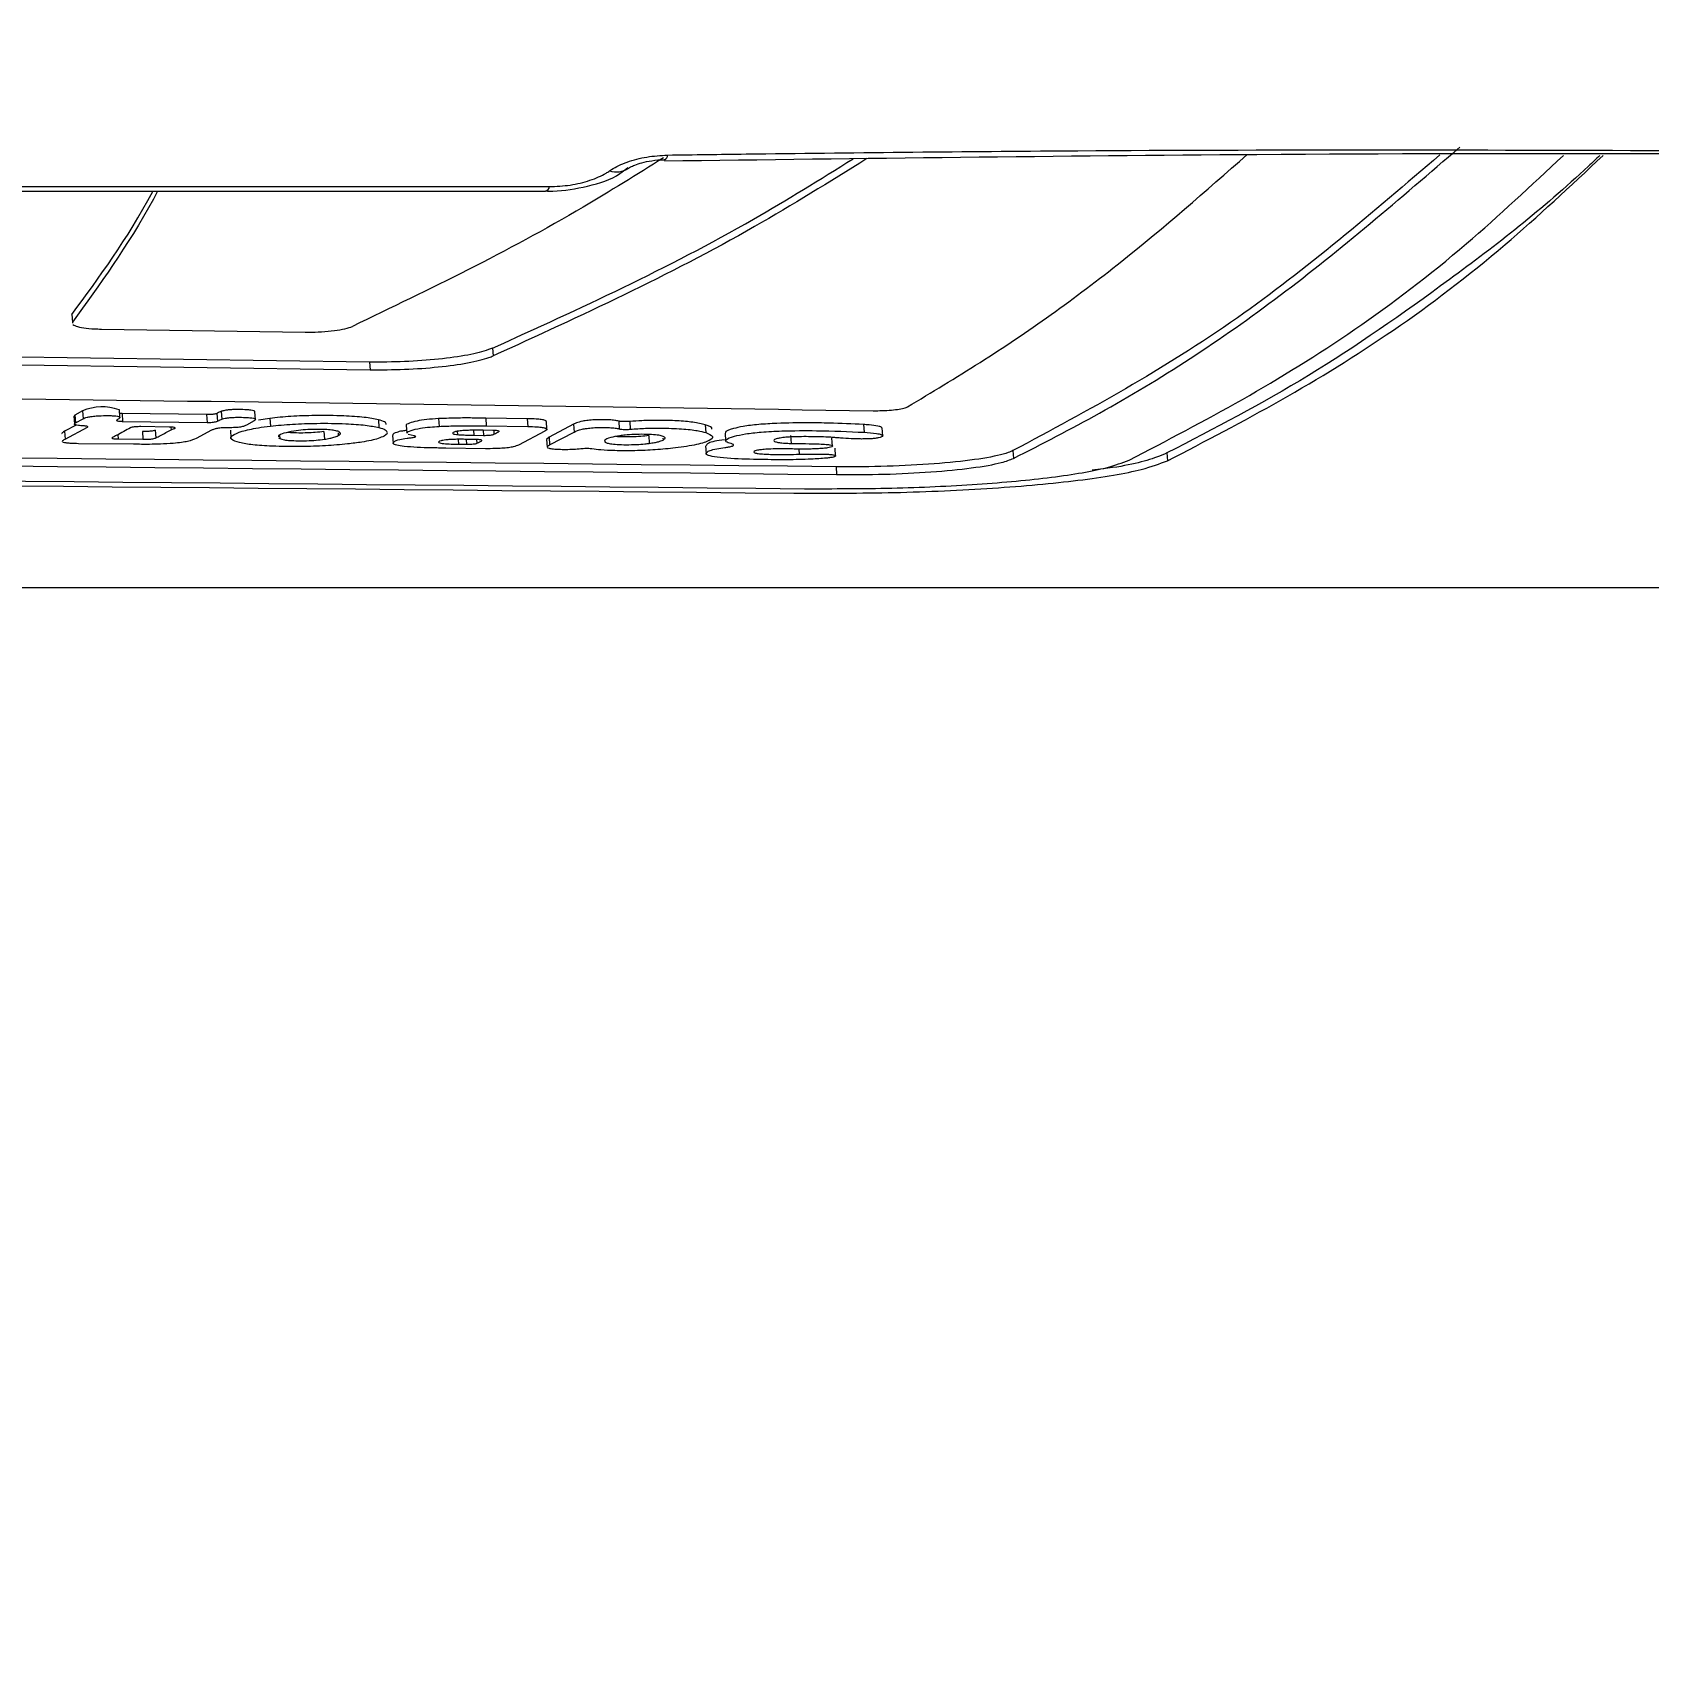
# Model space of a CAD drawing. Header units: millimetres. Extents: x -8327 to 9087, y -6583 to 5996.
# Drawn here: x 6011.93 to 6052.44, y -180.87 to -140.16 of the extents above; entities that cross this region are included whole.
import ezdxf

# ---------------------------------------------------------------- set-up
doc = ezdxf.new("R2010")
doc.units = ezdxf.units.MM
for name, color, linetype in [('DIKOM_ОБЪЕКТ', 7, 'Continuous'), ('DIKOM_РАЗМЕР_ЗОНА', 7, 'Continuous'), ('DIKOM_РАЗМЕР_ОБЪЕКТА', 7, 'Continuous')]:
    doc.layers.add(name, color=color, linetype=linetype)
doc.styles.add('style1', font='arial.ttf', dxfattribs={"width": 0.8})
doc.dimstyles.new('1-50', dxfattribs={"dimtxt": 300, "dimasz": 200, "dimexe": 100, "dimexo": 0, "dimgap": 100, "dimtad": 1, "dimtxsty": 'style1', "dimcen": 200, "dimclrd": 7, "dimclre": 7, "dimclrt": 7, "dimadec": 1, "dimazin": 2, "dimtfac": 1, "dimtmove": 0, "dimatfit": 2, "dimfxl": 0, "dimlwd": 25, "dimlwe": 18, "dimarcsym": 0})

# ---------------------------------------------------------------- blocks, each defined once
blk = doc.blocks.new('*D9')
at = {"layer": 'Defpoints', "color": 0, "transparency": 16777216}
for p in [(7087.366, 843.902), (-4957.594, 227.929), (7087.366, -4838.641)]:
    blk.add_point(p, dxfattribs=at)
at = {"layer": 'DIKOM_РАЗМЕР_ОБЪЕКТА', "color": 7, "lineweight": 18, "transparency": 16777216}
for p, q in [((7087.366, 843.902), (7087.366, -4938.641)), ((-4957.594, 227.929), (-4957.594, -4938.641))]:
    blk.add_line(p, q, dxfattribs=at)
at = {"layer": 'DIKOM_РАЗМЕР_ОБЪЕКТА', "color": 7, "lineweight": 25, "transparency": 16777216}
blk.add_line((-4757.594, -4838.641), (6887.366, -4838.641), dxfattribs=at)
at = {"layer": 'DIKOM_РАЗМЕР_ОБЪЕКТА', "color": 7, "transparency": 16777216}
for points in [[(-4757.594, -4805.308), (-4757.594, -4871.975), (-4957.594, -4838.641)], [(6887.366, -4805.308), (6887.366, -4871.975), (7087.366, -4838.641)]]:
    blk.add_solid(points, dxfattribs=at)
at = {"layer": 'DIKOM_РАЗМЕР_ОБЪЕКТА', "color": 7, "transparency": 16777216, "insert": (4098.945, -4585.469), "char_height": 300, "attachment_point": 5, "style": 'style1'}
blk.add_mtext('12040', dxfattribs=at)
blk = doc.blocks.new('*D12')
at = {"layer": 'Defpoints', "color": 0, "transparency": 16777216}
for p in [(-6501.585, 227.929), (9087.366, 227.928), (9087.366, -6483.303)]:
    blk.add_point(p, dxfattribs=at)
at = {"layer": 'DIKOM_РАЗМЕР_ЗОНА', "color": 7, "lineweight": 18, "transparency": 16777216}
for p, q in [((-6501.585, 227.929), (-6501.585, -6583.303)), ((9087.366, 227.928), (9087.366, -6583.303))]:
    blk.add_line(p, q, dxfattribs=at)
at = {"layer": 'DIKOM_РАЗМЕР_ЗОНА', "color": 7, "lineweight": 25, "transparency": 16777216}
blk.add_line((-6301.585, -6483.303), (8887.366, -6483.303), dxfattribs=at)
at = {"layer": 'DIKOM_РАЗМЕР_ЗОНА', "color": 7, "transparency": 16777216}
for points in [[(-6301.585, -6449.97), (-6301.585, -6516.637), (-6501.585, -6483.303)], [(8887.366, -6449.97), (8887.366, -6516.637), (9087.366, -6483.303)]]:
    blk.add_solid(points, dxfattribs=at)
at = {"layer": 'DIKOM_РАЗМЕР_ЗОНА', "color": 7, "transparency": 16777216, "insert": (2981.198, -6230.131), "char_height": 300, "attachment_point": 5, "style": 'style1'}
blk.add_mtext('15500', dxfattribs=at)

msp = doc.modelspace()

# ---------------------------------------------------------------- linework, layer by layer
at = {"layer": 'DIKOM_ОБЪЕКТ', "color": 7, "linetype": 'Continuous', "lineweight": 15}
for p, q in [((6027.777, -143.347), (6027.772, -143.348)), ((5959.752, -144.023), (6024.893, -144.023)), ((5959.603, -144.137), (6024.794, -144.137)), ((6012.919, -147.225), (6012.933, -147.419)), ((6012.933, -147.419), (6012.937, -147.446)), ((6013.66, -147.593), (6018.766, -147.67)), ((6023.467, -148.072), (6023.481, -148.266)), ((6020.381, -148.42), (6009.313, -148.266)), ((6009.327, -148.46), (6020.395, -148.614)), ((6020.381, -148.42), (6020.395, -148.614)), ((6012.971, -149.781), (6012.985, -149.976)), ((6012.999, -149.753), (6012.978, -149.781)), ((6013.19, -149.647), (6012.999, -149.753)), ((6012.999, -149.753), (6013.013, -149.947)), ((6013.19, -149.647), (6013.203, -149.841)), ((6014.126, -149.809), (6014.112, -149.614)), ((6016.296, -149.739), (6014.18, -149.713)), ((6014.18, -149.713), (6014.194, -149.907)), ((6016.296, -149.739), (6016.31, -149.934)), ((6016.554, -149.711), (6016.568, -149.905)), ((6016.665, -149.657), (6016.679, -149.851)), ((6017.523, -149.861), (6017.509, -149.666)), ((6024.336, -149.841), (6023.295, -149.826)), ((6023.295, -149.826), (6023.309, -150.021)), ((6013.03, -150.001), (6012.737, -150.157)), ((6012.737, -150.157), (6012.75, -150.352)), ((6012.75, -150.352), (6013.311, -150.052)), ((6013.013, -149.947), (6013.203, -149.841)), ((6013.31, -150.041), (6013.311, -150.052)), ((6014.194, -149.907), (6016.31, -149.934)), ((6015.357, -150.049), (6014.653, -150.04)), ((6014.688, -150.161), (6014.702, -150.355)), ((6015.013, -150.127), (6015.027, -150.322)), ((6015.404, -150.051), (6015.409, -150.118)), ((6015.484, -150.06), (6015.487, -150.089)), ((6016.423, -150.13), (6016.036, -150.336)), ((6016.896, -150.131), (6016.909, -150.326)), ((6017.49, -149.895), (6017.295, -150.002)), ((6017.883, -149.832), (6017.597, -149.876)), ((6017.883, -149.832), (6017.897, -150.026)), ((6019.237, -150.161), (6019.251, -150.356)), ((6019.595, -150.194), (6019.6, -150.264)), ((6020.606, -149.868), (6020.62, -150.063)), ((6020.832, -150.208), (6020.748, -150.277)), ((6021.304, -150.009), (6021.318, -150.205)), ((6022.112, -149.839), (6022.126, -150.034)), ((6022.58, -150.158), (6022.587, -150.24)), ((6022.992, -150.131), (6023.001, -150.255)), ((6023.476, -150.133), (6023.234, -150.13)), ((6023.234, -150.13), (6023.243, -150.258)), ((6023.309, -150.021), (6024.35, -150.035)), ((6023.495, -150.134), (6023.502, -150.231)), ((6023.622, -150.155), (6023.623, -150.166)), ((6024.781, -150.152), (6024.119, -150.5)), ((6024.336, -149.841), (6024.35, -150.035)), ((6024.829, -150.105), (6024.815, -149.91)), ((6025.499, -149.979), (6024.883, -150.302)), ((6024.897, -150.497), (6025.514, -150.174)), ((6025.499, -149.979), (6025.514, -150.174)), ((6026.629, -149.901), (6026.643, -150.096)), ((6026.906, -149.91), (6026.92, -150.104)), ((6028.799, -149.994), (6028.813, -150.188)), ((6029.296, -150.204), (6029.31, -150.399)), ((6032.764, -149.986), (6032.778, -150.181)), ((6033.247, -150.267), (6033.233, -150.071)), ((6014.466, -150.482), (6013.09, -150.467)), ((6014.07, -150.242), (6014.078, -150.348)), ((6014.078, -150.348), (6014.702, -150.355)), ((6018.097, -150.32), (6018.135, -150.341)), ((6018.13, -150.265), (6018.135, -150.341)), ((6020.959, -150.26), (6020.973, -150.455)), ((6021.501, -150.272), (6021.355, -150.236)), ((6023.291, -150.592), (6022.299, -150.579)), ((6022.603, -150.358), (6022.612, -150.48)), ((6022.612, -150.48), (6022.814, -150.482)), ((6023.046, -150.361), (6022.804, -150.358)), ((6022.805, -150.358), (6022.814, -150.482)), ((6023.001, -150.255), (6023.243, -150.258)), ((6023.065, -150.362), (6023.072, -150.456)), ((6023.192, -150.383), (6023.193, -150.393)), ((6024.819, -150.36), (6024.833, -150.555)), ((6024.883, -150.302), (6024.821, -150.36)), ((6024.883, -150.302), (6024.897, -150.497)), ((6027.382, -150.265), (6027.396, -150.46)), ((6027.738, -150.328), (6027.742, -150.375)), ((6028.806, -150.522), (6028.819, -150.717)), ((6030.936, -150.265), (6030.95, -150.46)), ((6031.144, -150.601), (6031.154, -150.732)), ((6031.988, -150.525), (6031.974, -150.33)), ((6032.067, -150.77), (6032.053, -150.576)), ((6036.513, -150.641), (6036.528, -150.836)), ((6032.077, -151.045), (6032.091, -151.24)), ((6040.372, -150.7), (6040.386, -150.895)), ((5854.994, -154.072), (6093.039, -154.072))]:
    msp.add_line(p, q, dxfattribs=at)
for centre, radius, start, end in [((6027.72, -143.224), 0.136, 294.7863, 356.8768), ((6026.569, -143.105), 0.55, 251.9554, 304.3211), ((6024.756, -144.005), 0.138, 286.1758, 352.5236), ((6013.686, -150.787), 1.244, 70.4127, 113.5398)]:
    msp.add_arc(centre, radius, start, end, dxfattribs=at)
for points, knots in [([(6027.749, -143.3), (6027.08, -143.72), (6024.493, -145.344), (6021.885, -146.597), (6019.952, -147.526)], [0, 0, 0, 0, 0.258663, 1, 1, 1, 1]), ([(6026.399, -143.628), (6026.416, -143.616), (6026.538, -143.532), (6026.833, -143.395), (6027.33, -143.263), (6027.68, -143.242), (6027.855, -143.231)], [0, 0, 0, 0, 0.052399, 0.364938, 0.68279, 1, 1, 1, 1]), ([(6027.776, -143.377), (6032.724, -143.313), (6044.166, -143.163), (6056.987, -143.18), (6064.863, -143.322), (6066.224, -143.346)], [0, 0, 0, 0, 0.386554, 0.893941, 1, 1, 1, 1]), ([(6027.855, -143.231), (6028.511, -143.222), (6031.789, -143.177), (6044.592, -143.042), (6056.761, -143.133), (6066.302, -143.205)], [0, 0, 0, 0, 0.05123, 0.256133, 1, 1, 1, 1]), ([(6033.865, -149.544), (6034.473, -149.18), (6036.27, -148.102), (6039.118, -146.084), (6041.338, -144.136), (6042.386, -143.216)], [0, 0, 0, 0, 0.212515, 0.628394, 1, 1, 1, 1]), ([(6047.213, -143.229), (6045.527, -144.672), (6041.988, -147.702), (6038.394, -149.631), (6036.513, -150.641)], [0, 0, 0, 0, 0.476548, 1, 1, 1, 1]), ([(6036.528, -150.836), (6037.246, -150.468), (6039.482, -149.322), (6043.222, -146.897), (6046.213, -144.322), (6047.71, -143.034)], [0, 0, 0, 0, 0.191108, 0.595153, 1, 1, 1, 1]), ([(6039.421, -150.88), (6040.369, -150.387), (6043.203, -148.913), (6046.846, -146.492), (6049.501, -143.997), (6050.309, -143.239)], [0, 0, 0, 0, 0.259048, 0.77463, 1, 1, 1, 1]), ([(6051.221, -143.242), (6051.128, -143.33), (6049.88, -144.522), (6047.45, -146.396), (6043.927, -148.86), (6041.557, -150.087), (6040.372, -150.7)], [0, 0, 0, 0, 0.0260965, 0.3496983, 0.6748521, 1, 1, 1, 1]), ([(6040.386, -150.895), (6041.334, -150.403), (6044.168, -148.933), (6047.82, -146.509), (6050.486, -144.009), (6051.303, -143.242)], [0, 0, 0, 0, 0.258334, 0.772589, 1, 1, 1, 1]), ([(6023.467, -148.072), (6025.653, -147.078), (6028.677, -145.702), (6031.675, -143.841), (6032.507, -143.325)], [0, 0, 0, 0, 0.722748, 1, 1, 1, 1]), ([(6032.847, -143.321), (6031.911, -143.904), (6028.804, -145.836), (6025.67, -147.267), (6023.481, -148.266)], [0, 0, 0, 0, 0.301291, 1, 1, 1, 1]), ([(6024.796, -144.131), (6024.857, -144.133), (6025.206, -144.141), (6025.872, -144.021), (6026.522, -143.822), (6026.793, -143.596), (6026.857, -143.543)], [0, 0, 0, 0, 0.081687, 0.470222, 0.875862, 1, 1, 1, 1]), ([(6024.893, -144.023), (6025.067, -144.015), (6025.416, -143.999), (6025.919, -143.875), (6026.236, -143.737), (6026.37, -143.647), (6026.399, -143.628)], [0, 0, 0, 0, 0.307739, 0.615909, 0.919106, 1, 1, 1, 1]), ([(6026.878, -143.56), (6026.891, -143.551), (6026.918, -143.533), (6027.037, -143.477), (6027.215, -143.419), (6027.466, -143.367), (6027.665, -143.347), (6027.765, -143.348), (6027.772, -143.348)], [0, 0, 0, 0, 0.148234, 0.301648, 0.497589, 0.722167, 0.982383, 1, 1, 1, 1]), ([(6012.919, -147.225), (6013.609, -146.294), (6014.3, -145.362), (6014.95, -144.14), (6014.951, -144.137)], [0, 0, 0, 0, 0.998042, 1, 1, 1, 1]), ([(6015.071, -144.137), (6015.035, -144.203), (6014.336, -145.494), (6013.616, -146.481), (6012.933, -147.419)], [0, 0, 0, 0, 0.050623, 1, 1, 1, 1]), ([(6012.943, -147.48), (6012.976, -147.498), (6013.043, -147.535), (6013.271, -147.574), (6013.494, -147.59), (6013.63, -147.593), (6013.66, -147.593)], [0, 0, 0, 0, 0.306107, 0.611795, 0.916203, 1, 1, 1, 1]), ([(6018.766, -147.67), (6018.877, -147.67), (6019.099, -147.669), (6019.433, -147.643), (6019.719, -147.6), (6019.88, -147.557), (6019.939, -147.532), (6019.952, -147.526)], [0, 0, 0, 0, 0.233388, 0.466473, 0.700192, 0.934759, 1, 1, 1, 1]), ([(6023.467, -148.072), (6023.327, -148.121), (6023.047, -148.218), (6022.33, -148.331), (6021.489, -148.405), (6020.812, -148.425), (6020.455, -148.421), (6020.381, -148.42)], [0, 0, 0, 0, 0.234846, 0.470028, 0.70505, 0.93893, 1, 1, 1, 1]), ([(6020.395, -148.614), (6020.684, -148.614), (6021.262, -148.613), (6022.129, -148.549), (6022.872, -148.446), (6023.293, -148.343), (6023.447, -148.28), (6023.481, -148.266)], [0, 0, 0, 0, 0.233005, 0.465901, 0.699512, 0.934172, 1, 1, 1, 1]), ([(5881.483, -149.618), (5894.095, -149.439), (5919.317, -149.079), (5957.187, -148.931), (5995.082, -149.09), (6020.363, -149.457), (6033.004, -149.64)], [0, 0, 0, 0, 0.249963, 0.499928, 0.749964, 1, 1, 1, 1]), ([(6013.203, -149.841), (6013.23, -149.829), (6013.272, -149.809), (6013.392, -149.785), (6013.52, -149.771), (6013.689, -149.763), (6013.847, -149.762), (6013.987, -149.767), (6014.067, -149.776), (6014.118, -149.792), (6014.129, -149.807), (6014.124, -149.817), (6014.123, -149.82)], [0, 0, 0, 0, 0.172889, 0.275136, 0.378203, 0.469796, 0.626786, 0.704594, 0.783142, 0.852699, 0.961709, 1, 1, 1, 1]), ([(6014.123, -149.82), (6014.12, -149.824), (6014.111, -149.834), (6014.082, -149.852), (6014.058, -149.867), (6014.046, -149.874)], [0, 0, 0, 0, 0.200427, 0.599824, 1, 1, 1, 1]), ([(6014.18, -149.713), (6014.171, -149.712), (6014.148, -149.712), (6014.129, -149.711), (6014.119, -149.71)], [0, 0, 0, 0, 0.420589, 1, 1, 1, 1]), ([(6016.554, -149.711), (6016.546, -149.714), (6016.528, -149.721), (6016.482, -149.729), (6016.427, -149.735), (6016.366, -149.739), (6016.319, -149.739), (6016.296, -149.739)], [0, 0, 0, 0, 0.217526, 0.435834, 0.574265, 0.788175, 1, 1, 1, 1]), ([(6016.665, -149.657), (6016.656, -149.66), (6016.629, -149.671), (6016.595, -149.689), (6016.568, -149.704), (6016.554, -149.711)], [0, 0, 0, 0, 0.2086045, 0.6040773, 1, 1, 1, 1]), ([(6017.507, -149.666), (6017.508, -149.665), (6017.515, -149.657), (6017.488, -149.643), (6017.418, -149.626), (6017.284, -149.614), (6017.135, -149.61), (6016.981, -149.611), (6016.867, -149.618), (6016.762, -149.631), (6016.702, -149.645), (6016.672, -149.655), (6016.665, -149.657)], [0, 0, 0, 0, 0.01278, 0.134351, 0.256661, 0.365756, 0.551915, 0.64929, 0.748036, 0.83401, 0.963099, 1, 1, 1, 1]), ([(6016.679, -149.851), (6016.712, -149.842), (6016.764, -149.827), (6016.881, -149.812), (6016.995, -149.805), (6017.149, -149.804), (6017.305, -149.809), (6017.438, -149.822), (6017.511, -149.839), (6017.534, -149.865), (6017.506, -149.884), (6017.49, -149.895)], [0, 0, 0, 0, 0.139869, 0.21364, 0.287992, 0.378895, 0.533522, 0.632719, 0.732383, 0.844277, 1, 1, 1, 1]), ([(6020.606, -149.868), (6020.497, -149.846), (6020.279, -149.802), (6019.707, -149.764), (6019.065, -149.756), (6018.405, -149.779), (6018.055, -149.814), (6017.883, -149.832)], [0, 0, 0, 0, 0.194068, 0.388725, 0.627023, 0.817337, 1, 1, 1, 1]), ([(6023.295, -149.826), (6023.167, -149.825), (6022.912, -149.822), (6022.515, -149.823), (6022.248, -149.834), (6022.112, -149.839)], [0, 0, 0, 0, 0.329345, 0.659522, 1, 1, 1, 1]), ([(6033.004, -149.64), (6033.082, -149.64), (6033.237, -149.64), (6033.47, -149.625), (6033.67, -149.601), (6033.805, -149.572), (6033.848, -149.552), (6033.865, -149.544)], [0, 0, 0, 0, 0.212867, 0.42608, 0.640314, 0.855686, 1, 1, 1, 1]), ([(6012.737, -150.157), (6012.722, -150.166), (6012.693, -150.183), (6012.665, -150.203), (6012.672, -150.214), (6012.674, -150.217)], [0, 0, 0, 0, 0.42913, 0.853579, 1, 1, 1, 1]), ([(6013.207, -150.02), (6013.164, -150.018), (6013.088, -150.013), (6013.013, -149.999), (6012.977, -149.98), (6012.988, -149.962), (6013.008, -149.95), (6013.013, -149.947)], [0, 0, 0, 0, 0.233955, 0.423251, 0.612348, 0.898587, 1, 1, 1, 1]), ([(6013.311, -150.052), (6013.312, -150.052), (6013.318, -150.048), (6013.322, -150.041), (6013.302, -150.031), (6013.263, -150.024), (6013.225, -150.022), (6013.207, -150.02)], [0, 0, 0, 0, 0.021173, 0.272712, 0.52411, 0.774114, 1, 1, 1, 1]), ([(6014.394, -150.068), (6014.278, -150.131), (6014.123, -150.215), (6013.969, -150.296), (6013.931, -150.316)], [0, 0, 0, 0, 0.752649, 1, 1, 1, 1]), ([(6014.046, -149.874), (6014.045, -149.875), (6014.038, -149.879), (6014.039, -149.888), (6014.064, -149.897), (6014.11, -149.903), (6014.157, -149.906), (6014.187, -149.907), (6014.194, -149.907)], [0, 0, 0, 0, 0.06352, 0.28224, 0.500613, 0.717722, 0.932421, 1, 1, 1, 1]), ([(6014.653, -150.04), (6014.629, -150.04), (6014.583, -150.04), (6014.513, -150.045), (6014.453, -150.052), (6014.412, -150.06), (6014.399, -150.066), (6014.394, -150.068)], [0, 0, 0, 0, 0.2121543, 0.4249801, 0.638691, 0.8545046, 1, 1, 1, 1]), ([(6015.013, -150.127), (6014.998, -150.133), (6014.976, -150.143), (6014.91, -150.153), (6014.843, -150.159), (6014.765, -150.161), (6014.713, -150.161), (6014.688, -150.161)], [0, 0, 0, 0, 0.311293, 0.468158, 0.62525, 0.818625, 1, 1, 1, 1]), ([(6015.027, -150.322), (6015.064, -150.302), (6015.192, -150.235), (6015.319, -150.166), (6015.409, -150.118)], [0, 0, 0, 0, 0.29307, 1, 1, 1, 1]), ([(6015.487, -150.089), (6015.487, -150.088), (6015.495, -150.085), (6015.514, -150.078), (6015.511, -150.068), (6015.485, -150.059), (6015.439, -150.052), (6015.392, -150.05), (6015.363, -150.049), (6015.357, -150.049)], [0, 0, 0, 0, 0.003745, 0.19367, 0.383675, 0.573525, 0.761726, 0.948175, 1, 1, 1, 1]), ([(6015.409, -150.118), (6015.414, -150.115), (6015.424, -150.11), (6015.449, -150.1), (6015.472, -150.093), (6015.487, -150.089)], [0, 0, 0, 0, 0.2578729, 0.5160778, 1, 1, 1, 1]), ([(6016.31, -149.934), (6016.329, -149.934), (6016.372, -149.934), (6016.438, -149.93), (6016.5, -149.923), (6016.546, -149.914), (6016.561, -149.908), (6016.568, -149.905)], [0, 0, 0, 0, 0.177286, 0.391539, 0.605696, 0.821876, 1, 1, 1, 1]), ([(6016.702, -150.07), (6016.678, -150.072), (6016.629, -150.075), (6016.553, -150.086), (6016.477, -150.104), (6016.443, -150.121), (6016.423, -150.13)], [0, 0, 0, 0, 0.1535, 0.307097, 0.585245, 1, 1, 1, 1]), ([(6016.568, -149.905), (6016.582, -149.898), (6016.606, -149.885), (6016.641, -149.867), (6016.666, -149.856), (6016.679, -149.851)], [0, 0, 0, 0, 0.414797, 0.707059, 1, 1, 1, 1]), ([(6017.013, -150.064), (6016.987, -150.065), (6016.934, -150.066), (6016.83, -150.068), (6016.753, -150.069), (6016.702, -150.07)], [0, 0, 0, 0, 0.255458, 0.509555, 1, 1, 1, 1]), ([(6017.124, -150.441), (6017.041, -150.414), (6016.874, -150.359), (6016.927, -150.258), (6017.147, -150.158), (6017.505, -150.077), (6017.793, -150.039), (6017.897, -150.026)], [0, 0, 0, 0, 0.215984, 0.43164, 0.666676, 0.880607, 1, 1, 1, 1]), ([(6017.295, -150.002), (6017.279, -150.011), (6017.245, -150.027), (6017.175, -150.046), (6017.09, -150.059), (6017.039, -150.063), (6017.013, -150.064)], [0, 0, 0, 0, 0.338885, 0.679847, 0.84423, 1, 1, 1, 1]), ([(6017.897, -150.026), (6018.078, -150.008), (6018.441, -149.972), (6019.115, -149.951), (6019.752, -149.96), (6020.306, -149.998), (6020.516, -150.042), (6020.62, -150.063)], [0, 0, 0, 0, 0.192154, 0.384624, 0.623398, 0.813337, 1, 1, 1, 1]), ([(6018.488, -150.15), (6018.397, -150.168), (6018.215, -150.204), (6018.093, -150.256), (6018.098, -150.287), (6018.1, -150.298)], [0, 0, 0, 0, 0.392351, 0.782203, 1, 1, 1, 1]), ([(6019.237, -150.161), (6019.169, -150.17), (6019.045, -150.186), (6018.819, -150.199), (6018.603, -150.2), (6018.426, -150.197), (6018.35, -150.188), (6018.328, -150.185)], [0, 0, 0, 0, 0.254908, 0.464349, 0.673558, 0.903624, 1, 1, 1, 1]), ([(6019.611, -150.165), (6019.58, -150.154), (6019.525, -150.135), (6019.362, -150.116), (6019.169, -150.108), (6018.948, -150.108), (6018.699, -150.121), (6018.562, -150.14), (6018.488, -150.15)], [0, 0, 0, 0, 0.185322, 0.331589, 0.4775, 0.633519, 0.801263, 1, 1, 1, 1]), ([(6019.6, -150.264), (6019.615, -150.255), (6019.646, -150.236), (6019.665, -150.202), (6019.632, -150.179), (6019.611, -150.165)], [0, 0, 0, 0, 0.2730259, 0.5462882, 1, 1, 1, 1]), ([(6020.797, -149.989), (6020.797, -149.966), (6020.797, -149.923), (6020.668, -149.886), (6020.606, -149.868)], [0, 0, 0, 0, 0.5202884, 1, 1, 1, 1]), ([(6020.62, -150.063), (6020.681, -150.08), (6020.81, -150.117), (6020.814, -150.161), (6020.817, -150.184)], [0, 0, 0, 0, 0.473573, 1, 1, 1, 1]), ([(6021.313, -150.136), (6021.276, -150.14), (6021.166, -150.153), (6021.03, -150.19), (6020.953, -150.228), (6020.968, -150.253), (6020.972, -150.259)], [0, 0, 0, 0, 0.14126, 0.417289, 0.854731, 1, 1, 1, 1]), ([(6022.112, -149.839), (6022.01, -149.846), (6021.806, -149.86), (6021.542, -149.9), (6021.381, -149.951), (6021.281, -149.991), (6021.305, -150.009), (6021.305, -150.009)], [0, 0, 0, 0, 0.2211235, 0.4431894, 0.7125429, 0.9942041, 1, 1, 1, 1]), ([(6021.331, -150.203), (6021.327, -150.199), (6021.305, -150.178), (6021.423, -150.134), (6021.611, -150.083), (6021.879, -150.05), (6022.051, -150.039), (6022.126, -150.034)], [0, 0, 0, 0, 0.0606325, 0.3344611, 0.628005, 0.8377496, 1, 1, 1, 1]), ([(6022.126, -150.034), (6022.259, -150.028), (6022.523, -150.018), (6022.921, -150.016), (6023.179, -150.019), (6023.309, -150.021)], [0, 0, 0, 0, 0.332806, 0.664321, 1, 1, 1, 1]), ([(6023.234, -150.13), (6023.122, -150.129), (6022.964, -150.128), (6022.752, -150.137), (6022.622, -150.148), (6022.526, -150.166), (6022.475, -150.187), (6022.458, -150.208), (6022.49, -150.226), (6022.541, -150.235), (6022.578, -150.239), (6022.587, -150.24)], [0, 0, 0, 0, 0.252713, 0.360551, 0.469558, 0.564576, 0.679226, 0.80238, 0.887598, 0.97311, 1, 1, 1, 1]), ([(6023.243, -150.258), (6023.266, -150.258), (6023.313, -150.258), (6023.383, -150.254), (6023.443, -150.247), (6023.484, -150.239), (6023.497, -150.233), (6023.502, -150.231)], [0, 0, 0, 0, 0.211984, 0.424689, 0.638154, 0.853981, 1, 1, 1, 1]), ([(6023.628, -150.158), (6023.629, -150.157), (6023.631, -150.153), (6023.613, -150.146), (6023.573, -150.138), (6023.523, -150.134), (6023.488, -150.134), (6023.476, -150.133)], [0, 0, 0, 0, 0.068799, 0.332425, 0.594693, 0.855151, 1, 1, 1, 1]), ([(6023.502, -150.231), (6023.515, -150.224), (6023.555, -150.202), (6023.596, -150.181), (6023.623, -150.166)], [0, 0, 0, 0, 0.3252794, 1, 1, 1, 1]), ([(6024.813, -149.91), (6024.813, -149.91), (6024.823, -149.9), (6024.789, -149.881), (6024.702, -149.86), (6024.543, -149.846), (6024.413, -149.842), (6024.336, -149.841)], [0, 0, 0, 0, 0.017678, 0.254557, 0.493295, 0.700563, 1, 1, 1, 1]), ([(6024.35, -150.035), (6024.43, -150.037), (6024.566, -150.04), (6024.722, -150.056), (6024.812, -150.078), (6024.844, -150.111), (6024.805, -150.136), (6024.781, -150.152)], [0, 0, 0, 0, 0.222353, 0.37671, 0.531726, 0.717998, 1, 1, 1, 1]), ([(6026.629, -149.901), (6026.6, -149.894), (6026.543, -149.88), (6026.383, -149.868), (6026.202, -149.864), (6026.017, -149.869), (6025.853, -149.882), (6025.691, -149.908), (6025.575, -149.942), (6025.522, -149.968), (6025.499, -149.979)], [0, 0, 0, 0, 0.109893, 0.220007, 0.350391, 0.451442, 0.552972, 0.665863, 0.854153, 1, 1, 1, 1]), ([(6025.514, -150.174), (6025.565, -150.15), (6025.635, -150.117), (6025.828, -150.082), (6025.982, -150.066), (6026.167, -150.059), (6026.347, -150.061), (6026.513, -150.07), (6026.601, -150.084), (6026.634, -150.093), (6026.643, -150.096)], [0, 0, 0, 0, 0.30619, 0.413678, 0.522313, 0.617339, 0.748669, 0.855615, 0.962685, 1, 1, 1, 1]), ([(6026.906, -149.91), (6026.902, -149.91), (6026.876, -149.912), (6026.824, -149.915), (6026.753, -149.915), (6026.69, -149.912), (6026.65, -149.906), (6026.634, -149.902), (6026.629, -149.901)], [0, 0, 0, 0, 0.042251, 0.257871, 0.471073, 0.685341, 0.898642, 1, 1, 1, 1]), ([(6026.643, -150.096), (6026.655, -150.098), (6026.678, -150.104), (6026.736, -150.108), (6026.804, -150.11), (6026.868, -150.108), (6026.905, -150.105), (6026.92, -150.104)], [0, 0, 0, 0, 0.213719, 0.42792, 0.641765, 0.85538, 1, 1, 1, 1]), ([(6027.742, -150.283), (6027.71, -150.274), (6027.648, -150.255), (6027.469, -150.238), (6027.252, -150.231), (6027.018, -150.233), (6026.806, -150.248), (6026.701, -150.262), (6026.658, -150.267)], [0, 0, 0, 0, 0.177509, 0.356525, 0.512029, 0.700427, 0.876496, 1, 1, 1, 1]), ([(6028.799, -149.994), (6028.707, -149.97), (6028.537, -149.928), (6028.101, -149.891), (6027.654, -149.88), (6027.236, -149.885), (6027.006, -149.902), (6026.906, -149.91)], [0, 0, 0, 0, 0.257343, 0.472775, 0.687531, 0.864777, 1, 1, 1, 1]), ([(6026.92, -150.104), (6027.045, -150.095), (6027.295, -150.078), (6027.748, -150.075), (6028.216, -150.091), (6028.604, -150.133), (6028.749, -150.171), (6028.813, -150.188)], [0, 0, 0, 0, 0.168237, 0.335759, 0.57572, 0.811373, 1, 1, 1, 1]), ([(6028.813, -150.188), (6028.885, -150.219), (6029.03, -150.282), (6028.923, -150.389), (6028.632, -150.493), (6028.241, -150.548), (6028.05, -150.574)], [0, 0, 0, 0, 0.24285, 0.485419, 0.749309, 1, 1, 1, 1]), ([(6028.958, -150.102), (6028.96, -150.099), (6029.001, -150.061), (6028.897, -150.026), (6028.799, -149.994)], [0, 0, 0, 0, 0.058859, 1, 1, 1, 1]), ([(6032.764, -149.986), (6032.483, -149.972), (6032.042, -149.951), (6031.304, -149.943), (6030.698, -149.949), (6030.127, -149.983), (6029.741, -150.03), (6029.45, -150.099), (6029.283, -150.16), (6029.307, -150.197), (6029.311, -150.203)], [0, 0, 0, 0, 0.210449, 0.330311, 0.506174, 0.611951, 0.718595, 0.813546, 0.969091, 1, 1, 1, 1]), ([(6029.445, -150.466), (6029.396, -150.452), (6029.297, -150.422), (6029.315, -150.357), (6029.478, -150.287), (6029.789, -150.219), (6030.21, -150.171), (6030.833, -150.14), (6031.738, -150.135), (6032.39, -150.164), (6032.778, -150.181)], [0, 0, 0, 0, 0.074735, 0.149325, 0.278797, 0.371839, 0.465354, 0.570281, 0.74467, 1, 1, 1, 1]), ([(6032.778, -150.181), (6032.889, -150.19), (6033.063, -150.204), (6033.219, -150.236), (6033.26, -150.267), (6033.225, -150.296), (6033.159, -150.318), (6033.066, -150.334), (6032.948, -150.345), (6032.817, -150.349), (6032.672, -150.35), (6032.477, -150.346), (6032.342, -150.337), (6032.255, -150.331)], [0, 0, 0, 0, 0.184082, 0.287821, 0.392351, 0.484959, 0.557928, 0.611425, 0.665259, 0.730054, 0.785466, 0.860675, 1, 1, 1, 1]), ([(6033.223, -150.072), (6033.223, -150.065), (6033.222, -150.048), (6033.114, -150.021), (6032.949, -150), (6032.812, -149.99), (6032.764, -149.986)], [0, 0, 0, 0, 0.178195, 0.41952, 0.796498, 1, 1, 1, 1]), ([(6032.077, -151.045), (6006.045, -150.769), (5953.976, -150.216), (5901.986, -150.76), (5875.988, -151.032)], [0, 0, 0, 0, 0.499952, 1, 1, 1, 1]), ([(6012.688, -150.411), (6012.686, -150.409), (6012.679, -150.398), (6012.707, -150.378), (6012.736, -150.361), (6012.75, -150.352)], [0, 0, 0, 0, 0.1435953, 0.5691209, 1, 1, 1, 1]), ([(6013.09, -150.467), (6013.017, -150.465), (6012.898, -150.463), (6012.767, -150.45), (6012.714, -150.438), (6012.699, -150.43), (6012.696, -150.428)], [0, 0, 0, 0, 0.4066, 0.665599, 0.926444, 1, 1, 1, 1]), ([(6013.931, -150.316), (6013.929, -150.317), (6013.924, -150.32), (6013.925, -150.323), (6013.926, -150.324)], [0, 0, 0, 0, 0.3996468, 1, 1, 1, 1]), ([(6013.927, -150.329), (6013.933, -150.332), (6013.946, -150.338), (6013.994, -150.345), (6014.041, -150.347), (6014.071, -150.348), (6014.078, -150.348)], [0, 0, 0, 0, 0.30422, 0.606933, 0.907865, 1, 1, 1, 1]), ([(6015.464, -150.459), (6015.357, -150.466), (6015.162, -150.479), (6014.82, -150.485), (6014.599, -150.483), (6014.466, -150.482)], [0, 0, 0, 0, 0.328018, 0.596267, 1, 1, 1, 1]), ([(6014.702, -150.355), (6014.746, -150.356), (6014.812, -150.356), (6014.9, -150.35), (6014.96, -150.343), (6015.003, -150.333), (6015.019, -150.325), (6015.027, -150.322)], [0, 0, 0, 0, 0.310345, 0.466802, 0.624369, 0.817205, 1, 1, 1, 1]), ([(6016.036, -150.336), (6015.978, -150.361), (6015.894, -150.397), (6015.673, -150.438), (6015.535, -150.452), (6015.464, -150.459)], [0, 0, 0, 0, 0.534402, 0.75883, 1, 1, 1, 1]), ([(6019.833, -150.474), (6019.653, -150.491), (6019.292, -150.525), (6018.618, -150.544), (6017.983, -150.536), (6017.431, -150.501), (6017.225, -150.461), (6017.124, -150.441)], [0, 0, 0, 0, 0.192299, 0.38495, 0.628392, 0.816636, 1, 1, 1, 1]), ([(6018.135, -150.341), (6018.167, -150.352), (6018.225, -150.37), (6018.39, -150.388), (6018.586, -150.395), (6018.811, -150.394), (6019.053, -150.381), (6019.184, -150.364), (6019.251, -150.356)], [0, 0, 0, 0, 0.18518, 0.334223, 0.483238, 0.644383, 0.818686, 1, 1, 1, 1]), ([(6019.251, -150.356), (6019.297, -150.348), (6019.389, -150.333), (6019.514, -150.302), (6019.567, -150.279), (6019.6, -150.264)], [0, 0, 0, 0, 0.27878, 0.554163, 1, 1, 1, 1]), ([(6020.748, -150.277), (6020.703, -150.297), (6020.584, -150.351), (6020.272, -150.421), (6019.955, -150.459), (6019.833, -150.474)], [0, 0, 0, 0, 0.272372, 0.718502, 1, 1, 1, 1]), ([(6021.252, -150.537), (6021.184, -150.528), (6021.05, -150.51), (6020.958, -150.468), (6020.983, -150.416), (6021.092, -150.365), (6021.281, -150.333), (6021.392, -150.321), (6021.428, -150.317)], [0, 0, 0, 0, 0.16706, 0.334334, 0.553943, 0.786377, 0.930617, 1, 1, 1, 1]), ([(6022.299, -150.579), (6022.175, -150.577), (6021.929, -150.573), (6021.564, -150.562), (6021.357, -150.545), (6021.252, -150.537)], [0, 0, 0, 0, 0.330594, 0.659755, 1, 1, 1, 1]), ([(6021.428, -150.317), (6021.444, -150.315), (6021.48, -150.311), (6021.52, -150.303), (6021.543, -150.293), (6021.541, -150.283), (6021.522, -150.276), (6021.505, -150.273), (6021.501, -150.272)], [0, 0, 0, 0, 0.15332, 0.351623, 0.550201, 0.749209, 0.947593, 1, 1, 1, 1]), ([(6022.395, -150.363), (6022.361, -150.365), (6022.293, -150.371), (6022.223, -150.382), (6022.154, -150.399), (6022.112, -150.419), (6022.114, -150.44), (6022.163, -150.455), (6022.266, -150.468), (6022.42, -150.476), (6022.55, -150.478), (6022.612, -150.48)], [0, 0, 0, 0, 0.08385, 0.167796, 0.2286, 0.395184, 0.493575, 0.592614, 0.683175, 0.847024, 1, 1, 1, 1]), ([(6022.804, -150.358), (6022.759, -150.358), (6022.671, -150.357), (6022.533, -150.357), (6022.442, -150.361), (6022.395, -150.363)], [0, 0, 0, 0, 0.3345176, 0.6616921, 1, 1, 1, 1]), ([(6022.587, -150.24), (6022.631, -150.243), (6022.716, -150.248), (6022.859, -150.252), (6022.954, -150.254), (6023.001, -150.255)], [0, 0, 0, 0, 0.348068, 0.673007, 1, 1, 1, 1]), ([(6022.814, -150.482), (6022.837, -150.482), (6022.883, -150.482), (6022.953, -150.478), (6023.013, -150.471), (6023.054, -150.464), (6023.067, -150.458), (6023.072, -150.456)], [0, 0, 0, 0, 0.212045, 0.424791, 0.63826, 0.854051, 1, 1, 1, 1]), ([(6023.193, -150.393), (6023.194, -150.393), (6023.2, -150.39), (6023.203, -150.383), (6023.185, -150.373), (6023.143, -150.366), (6023.093, -150.362), (6023.059, -150.362), (6023.046, -150.361)], [0, 0, 0, 0, 0.018594, 0.235887, 0.45246, 0.668757, 0.882526, 1, 1, 1, 1]), ([(6023.072, -150.456), (6023.102, -150.441), (6023.143, -150.42), (6023.183, -150.399), (6023.193, -150.393)], [0, 0, 0, 0, 0.743683, 1, 1, 1, 1]), ([(6024.119, -150.5), (6024.083, -150.515), (6024.027, -150.539), (6023.871, -150.568), (6023.708, -150.584), (6023.505, -150.593), (6023.371, -150.592), (6023.291, -150.592)], [0, 0, 0, 0, 0.299566, 0.468078, 0.638051, 0.786299, 1, 1, 1, 1]), ([(6024.844, -150.555), (6024.842, -150.546), (6024.84, -150.527), (6024.877, -150.507), (6024.897, -150.497)], [0, 0, 0, 0, 0.470681, 1, 1, 1, 1]), ([(6025.678, -150.598), (6025.619, -150.603), (6025.503, -150.614), (6025.307, -150.619), (6025.133, -150.616), (6024.986, -150.608), (6024.879, -150.592), (6024.854, -150.577), (6024.841, -150.569)], [0, 0, 0, 0, 0.179583, 0.360108, 0.526838, 0.677327, 0.828719, 1, 1, 1, 1]), ([(6025.959, -150.599), (6025.944, -150.597), (6025.913, -150.593), (6025.847, -150.59), (6025.777, -150.591), (6025.718, -150.594), (6025.688, -150.597), (6025.678, -150.598)], [0, 0, 0, 0, 0.22145, 0.444871, 0.66734, 0.889462, 1, 1, 1, 1]), ([(6028.05, -150.574), (6027.886, -150.592), (6027.576, -150.624), (6027.032, -150.646), (6026.562, -150.645), (6026.184, -150.629), (6026.029, -150.608), (6025.959, -150.599)], [0, 0, 0, 0, 0.247591, 0.469432, 0.690626, 0.861009, 1, 1, 1, 1]), ([(6026.658, -150.267), (6026.575, -150.283), (6026.383, -150.318), (6026.273, -150.376), (6026.267, -150.421), (6026.309, -150.44), (6026.319, -150.445)], [0, 0, 0, 0, 0.284719, 0.651925, 0.914053, 1, 1, 1, 1]), ([(6026.319, -150.445), (6026.349, -150.453), (6026.409, -150.471), (6026.591, -150.488), (6026.82, -150.494), (6027.067, -150.49), (6027.265, -150.476), (6027.36, -150.464), (6027.396, -150.46)], [0, 0, 0, 0, 0.171298, 0.343854, 0.532441, 0.725382, 0.897308, 1, 1, 1, 1]), ([(6027.382, -150.265), (6027.318, -150.273), (6027.188, -150.288), (6026.957, -150.298), (6026.737, -150.299), (6026.616, -150.292), (6026.555, -150.289)], [0, 0, 0, 0, 0.264661, 0.53152, 0.764085, 1, 1, 1, 1]), ([(6027.396, -150.46), (6027.441, -150.453), (6027.528, -150.44), (6027.655, -150.412), (6027.708, -150.389), (6027.742, -150.375)], [0, 0, 0, 0, 0.275718, 0.532351, 1, 1, 1, 1]), ([(6027.742, -150.375), (6027.756, -150.366), (6027.785, -150.349), (6027.802, -150.317), (6027.765, -150.296), (6027.742, -150.283)], [0, 0, 0, 0, 0.2791078, 0.5584018, 1, 1, 1, 1]), ([(6029.277, -150.367), (6029.19, -150.38), (6029.016, -150.405), (6028.846, -150.459), (6028.829, -150.498), (6028.818, -150.522)], [0, 0, 0, 0, 0.28525, 0.568929, 1, 1, 1, 1]), ([(6031.835, -150.829), (6031.71, -150.839), (6031.399, -150.863), (6030.829, -150.871), (6030.149, -150.866), (6029.535, -150.849), (6029.079, -150.811), (6028.857, -150.767), (6028.795, -150.707), (6028.876, -150.648), (6029.055, -150.594), (6029.22, -150.572), (6029.291, -150.562)], [0, 0, 0, 0, 0.081363, 0.201634, 0.332219, 0.50105, 0.590017, 0.679884, 0.756736, 0.870473, 0.943269, 1, 1, 1, 1]), ([(6029.291, -150.562), (6029.324, -150.557), (6029.402, -150.547), (6029.485, -150.526), (6029.52, -150.501), (6029.499, -150.48), (6029.459, -150.47), (6029.445, -150.466)], [0, 0, 0, 0, 0.168084, 0.402348, 0.637122, 0.871897, 1, 1, 1, 1]), ([(6030.355, -150.605), (6030.304, -150.609), (6030.21, -150.616), (6030.103, -150.632), (6030.031, -150.654), (6030.004, -150.677), (6030.036, -150.7), (6030.127, -150.717), (6030.267, -150.728), (6030.432, -150.735), (6030.721, -150.74), (6030.967, -150.736), (6031.154, -150.732)], [0, 0, 0, 0, 0.078639, 0.14419, 0.209431, 0.322727, 0.395632, 0.468805, 0.563565, 0.647456, 0.731373, 1, 1, 1, 1]), ([(6031.241, -150.602), (6031.183, -150.602), (6031.068, -150.601), (6030.88, -150.598), (6030.675, -150.595), (6030.488, -150.598), (6030.384, -150.604), (6030.355, -150.605)], [0, 0, 0, 0, 0.1966684, 0.3924446, 0.6458406, 0.9014992, 1, 1, 1, 1]), ([(6031.924, -150.305), (6031.854, -150.302), (6031.716, -150.296), (6031.424, -150.291), (6031.134, -150.289), (6030.86, -150.302), (6030.706, -150.319), (6030.585, -150.344), (6030.517, -150.372), (6030.509, -150.404), (6030.569, -150.421), (6030.6, -150.43)], [0, 0, 0, 0, 0.107893, 0.215069, 0.431847, 0.517177, 0.603381, 0.679817, 0.797712, 0.893783, 1, 1, 1, 1]), ([(6030.6, -150.43), (6030.625, -150.434), (6030.688, -150.446), (6030.818, -150.455), (6030.915, -150.459), (6030.95, -150.46)], [0, 0, 0, 0, 0.300125, 0.75179, 1, 1, 1, 1]), ([(6030.95, -150.46), (6031.01, -150.461), (6031.13, -150.464), (6031.368, -150.467), (6031.613, -150.471), (6031.822, -150.483), (6031.934, -150.497), (6031.987, -150.514), (6031.992, -150.533), (6031.955, -150.554), (6031.87, -150.572), (6031.771, -150.584), (6031.701, -150.589), (6031.672, -150.591)], [0, 0, 0, 0, 0.099769, 0.199084, 0.390648, 0.500264, 0.580989, 0.649457, 0.717849, 0.810539, 0.881149, 0.951652, 1, 1, 1, 1]), ([(6031.672, -150.591), (6031.631, -150.593), (6031.548, -150.598), (6031.402, -150.602), (6031.3, -150.602), (6031.241, -150.602)], [0, 0, 0, 0, 0.295609, 0.590378, 1, 1, 1, 1]), ([(6032.255, -150.331), (6032.212, -150.327), (6032.136, -150.321), (6032.026, -150.312), (6031.958, -150.307), (6031.924, -150.305)], [0, 0, 0, 0, 0.400516, 0.69974, 1, 1, 1, 1]), ([(6036.513, -150.641), (6036.475, -150.658), (6036.315, -150.727), (6035.807, -150.84), (6034.845, -150.957), (6033.675, -151.031), (6032.715, -151.051), (6032.2, -151.046), (6032.077, -151.045)], [0, 0, 0, 0, 0.068564, 0.285578, 0.502954, 0.719201, 0.933362, 1, 1, 1, 1]), ([(5876.002, -151.227), (5901.995, -150.955), (5953.985, -150.41), (6006.054, -150.964), (6032.091, -151.24)], [0, 0, 0, 0, 0.4999535, 1, 1, 1, 1]), ([(6031.018, -151.708), (6031.858, -151.709), (6033.539, -151.71), (6036.067, -151.594), (6038.238, -151.396), (6039.714, -151.15), (6040.192, -150.969), (6040.386, -150.895)], [0, 0, 0, 0, 0.211927, 0.423835, 0.637128, 0.852818, 1, 1, 1, 1]), ([(6031.154, -150.732), (6031.252, -150.73), (6031.465, -150.726), (6031.728, -150.726), (6031.919, -150.734), (6032.02, -150.745), (6032.071, -150.762), (6032.066, -150.781), (6032.032, -150.801), (6031.943, -150.817), (6031.87, -150.825), (6031.835, -150.829)], [0, 0, 0, 0, 0.180821, 0.39335, 0.481822, 0.571349, 0.649977, 0.741384, 0.837094, 0.922181, 1, 1, 1, 1]), ([(6031.287, -151.595), (6032.017, -151.595), (6033.476, -151.597), (6035.672, -151.493), (6037.557, -151.318), (6038.838, -151.102), (6039.253, -150.944), (6039.421, -150.88)], [0, 0, 0, 0, 0.212021, 0.424005, 0.637345, 0.852993, 1, 1, 1, 1]), ([(6032.091, -151.24), (6032.49, -151.241), (6033.287, -151.242), (6034.485, -151.181), (6035.513, -151.08), (6036.21, -150.958), (6036.436, -150.871), (6036.528, -150.836)], [0, 0, 0, 0, 0.212308, 0.424518, 0.637926, 0.853481, 1, 1, 1, 1]), ([(6040.372, -150.7), (6040.289, -150.735), (6039.945, -150.878), (6039.363, -151.035), (6038.592, -151.12), (6038.498, -151.13)], [0, 0, 0, 0, 0.217358, 0.904859, 1, 1, 1, 1]), ([(5874.929, -151.695), (5900.924, -151.447), (5952.918, -150.949), (6004.983, -151.455), (6031.018, -151.708)], [0, 0, 0, 0, 0.4999597, 1, 1, 1, 1]), ([(5875.197, -151.582), (5901.192, -151.327), (5953.185, -150.818), (6005.251, -151.336), (6031.287, -151.595)], [0, 0, 0, 0, 0.499959, 1, 1, 1, 1])]:
    msp.add_open_spline(points, degree=3, knots=knots, dxfattribs=at)

# ---------------------------------------------------------------- dimensions: what is measured, and where the dimension line sits
at = {"layer": 'DIKOM_РАЗМЕР_ЗОНА'}
dim = msp.add_linear_dim(base=(9087.366, -6483.303), p1=(-6501.585, 227.929), p2=(9087.366, 227.928), text='15500', dimstyle='1-50', dxfattribs=at)
dim.commit()
dim.dimension.update_dxf_attribs({"geometry": '*D12', "text_midpoint": (2981.198, -6483.303), "dimtype": 160})
at = {"layer": 'DIKOM_РАЗМЕР_ОБЪЕКТА'}
dim = msp.add_linear_dim(base=(7087.366, -4838.641), p1=(-4957.594, 227.929), p2=(7087.366, 843.902), text='12040', dimstyle='1-50', dxfattribs=at)
dim.commit()
dim.dimension.update_dxf_attribs({"geometry": '*D9', "text_midpoint": (4098.945, -4838.641), "dimtype": 160})

doc.saveas('drawing.dxf')
